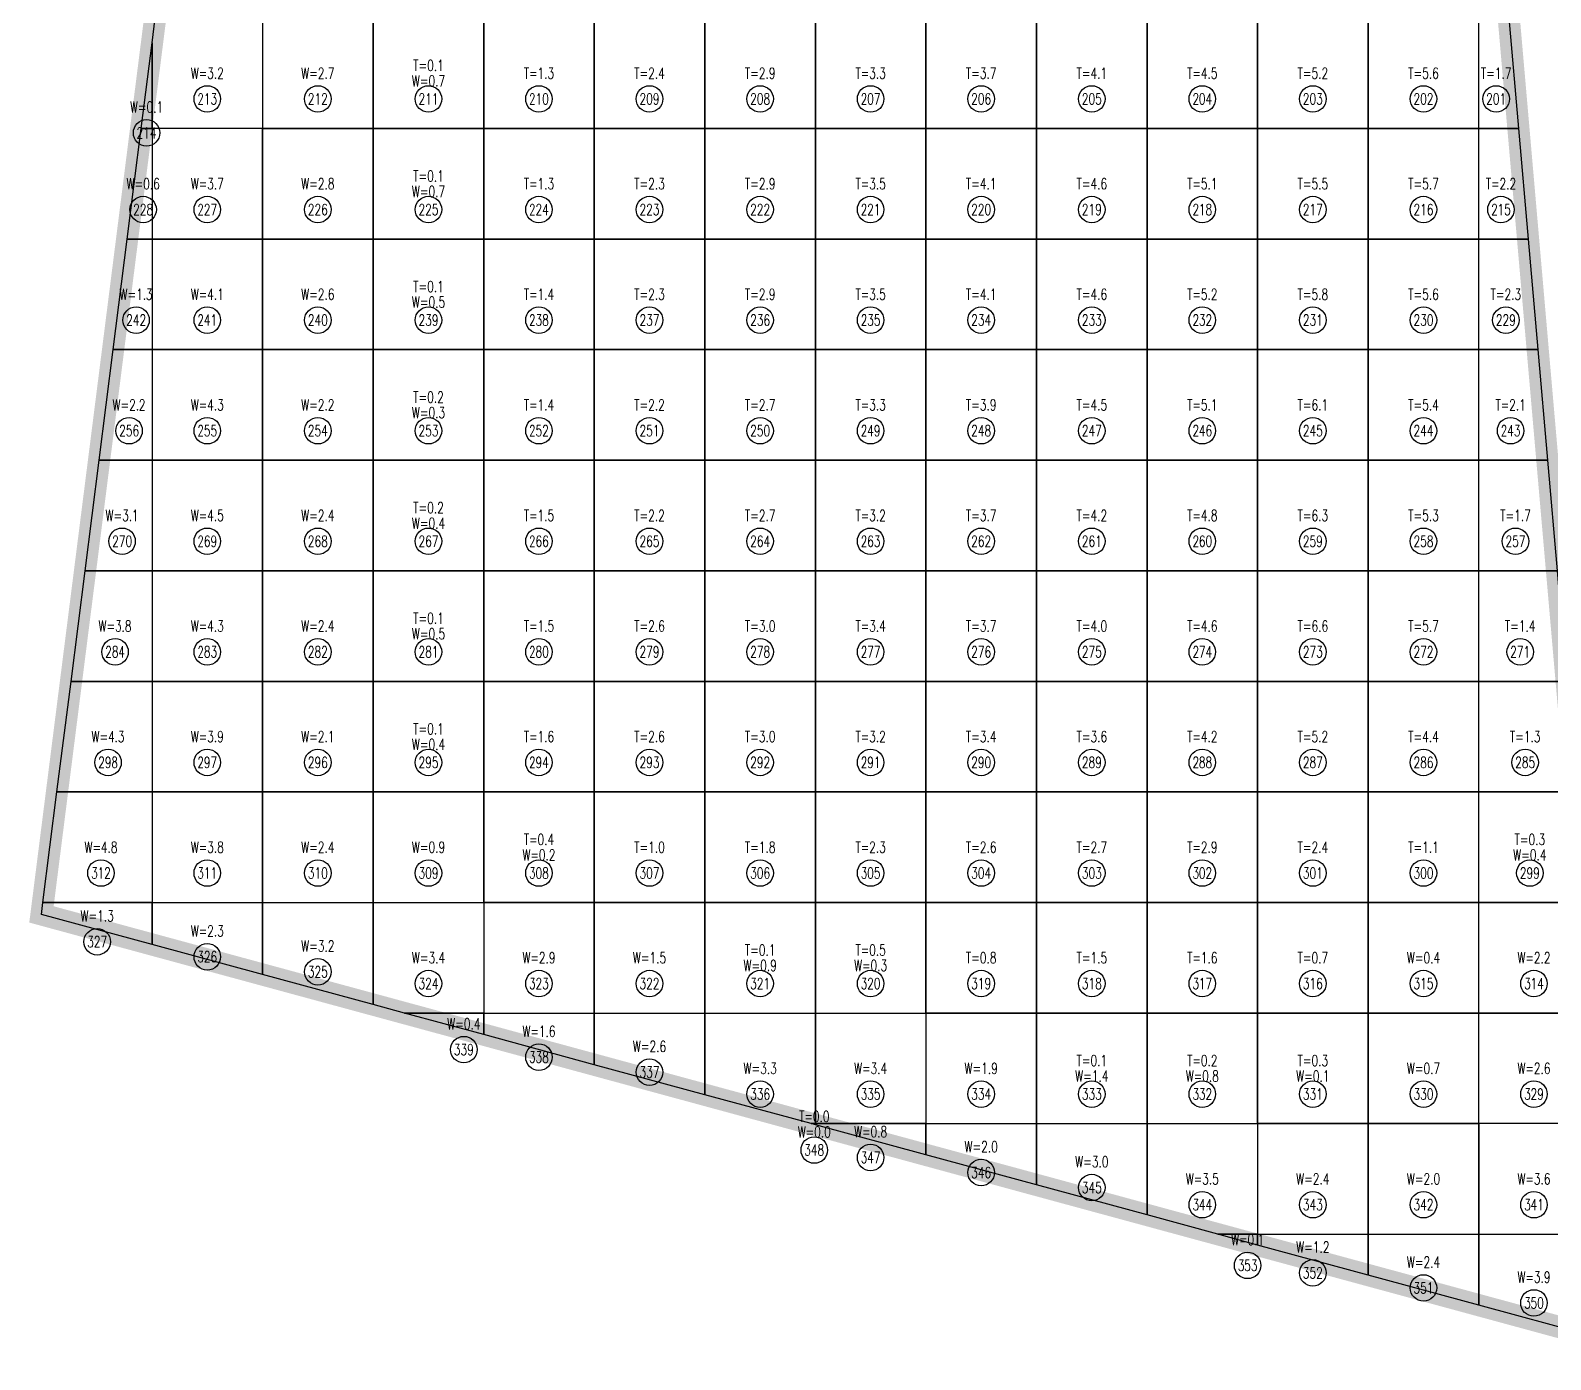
# Model space of a CAD drawing. Extents: x 4283 to 40403, y 1134 to 1764.
# Drawn here: x 17844.26 to 17890.1, y 1574.88 to 1614.95 of the extents above; entities that cross this region are included whole.
import ezdxf
from ezdxf.enums import TextEntityAlignment as Align

# ---------------------------------------------------------------- set-up
doc = ezdxf.new("R2010")
doc.units = 0
for name, color, linetype in [('tdz_20-3方格网', 2, 'Continuous'), ('tdz_20-3方格网计算', 7, 'Continuous'), ('tdz_格田', 6, 'Continuous')]:
    doc.layers.add(name, color=color, linetype=linetype)
doc.styles.add('GLandNum', font='txt_____.ttf', dxfattribs={"width": 0.7, "height": 0.5})

msp = doc.modelspace()

# ---------------------------------------------------------------- linework, layer by layer
at = {"layer": 'tdz_20-3方格网', "linetype": 'Continuous'}
for points in [[(17848.024, 1615.33, 2261.335), (17851.262, 1615.33, 2261.341), (17851.262, 1611.997, 2261.311), (17847.928, 1611.997, 2261.333), (17847.928, 1614.576, 2261.335)], [(17851.262, 1615.33, 2261.341), (17851.262, 1611.997, 2261.311), (17854.595, 1611.997, 2261.227), (17854.595, 1615.33, 2261.249)], [(17854.595, 1615.33, 2261.249), (17854.595, 1611.997, 2261.227), (17857.928, 1611.997, 2261.13), (17857.928, 1615.33, 2261.158)], [(17857.928, 1615.33, 2261.158), (17857.928, 1611.997, 2261.13), (17861.262, 1611.997, 2261.056), (17861.262, 1615.33, 2261.081)], [(17861.262, 1615.33, 2261.081), (17861.262, 1611.997, 2261.056), (17864.595, 1611.997, 2261.006), (17864.595, 1615.33, 2261.033)], [(17864.595, 1615.33, 2261.033), (17864.595, 1611.997, 2261.006), (17867.928, 1611.997, 2260.956), (17867.928, 1615.33, 2260.992)], [(17867.928, 1615.33, 2260.992), (17867.928, 1611.997, 2260.956), (17871.262, 1611.997, 2260.908), (17871.262, 1615.33, 2260.951)], [(17871.262, 1615.33, 2260.951), (17871.262, 1611.997, 2260.908), (17874.595, 1611.997, 2260.859), (17874.595, 1615.33, 2260.911)], [(17874.595, 1615.33, 2260.911), (17874.595, 1611.997, 2260.859), (17877.928, 1611.997, 2260.811), (17877.928, 1615.33, 2260.87)], [(17877.928, 1615.33, 2260.87), (17877.928, 1611.997, 2260.811), (17881.262, 1611.997, 2260.77), (17881.262, 1615.33, 2260.816)], [(17881.262, 1615.33, 2260.816), (17881.262, 1611.997, 2260.77), (17884.595, 1611.997, 2260.724), (17884.595, 1615.33, 2260.743)], [(17884.595, 1615.33, 2260.743), (17884.595, 1611.997, 2260.724), (17887.928, 1611.997, 2260.687), (17887.928, 1615.33, 2260.719)], [(17887.928, 1615.33, 2260.719), (17888.835, 1615.33, 2260.719), (17889.126, 1611.997, 2260.686), (17887.928, 1611.997, 2260.687)], [(17847.928, 1614.576, 2261.335), (17847.928, 1611.997, 2261.333), (17847.601, 1611.997, 2261.333)], [(17847.601, 1611.997, 2261.333), (17847.928, 1611.997, 2261.333), (17847.928, 1608.663, 2261.333), (17847.178, 1608.663, 2261.333)], [(17847.928, 1611.997, 2261.333), (17847.928, 1608.663, 2261.333), (17851.262, 1608.663, 2261.287), (17851.262, 1611.997, 2261.311)], [(17851.262, 1611.997, 2261.311), (17851.262, 1608.663, 2261.287), (17854.595, 1608.663, 2261.207), (17854.595, 1611.997, 2261.227)], [(17854.595, 1611.997, 2261.227), (17854.595, 1608.663, 2261.207), (17857.928, 1608.663, 2261.098), (17857.928, 1611.997, 2261.13)], [(17857.928, 1611.997, 2261.13), (17857.928, 1608.663, 2261.098), (17861.262, 1608.663, 2261.031), (17861.262, 1611.997, 2261.056)], [(17861.262, 1611.997, 2261.056), (17861.262, 1608.663, 2261.031), (17864.595, 1608.663, 2260.981), (17864.595, 1611.997, 2261.006)], [(17864.595, 1611.997, 2261.006), (17864.595, 1608.663, 2260.981), (17867.928, 1608.663, 2260.931), (17867.928, 1611.997, 2260.956)], [(17867.928, 1611.997, 2260.956), (17867.928, 1608.663, 2260.931), (17871.262, 1608.663, 2260.881), (17871.262, 1611.997, 2260.908)], [(17871.262, 1611.997, 2260.908), (17871.262, 1608.663, 2260.881), (17874.595, 1608.663, 2260.831), (17874.595, 1611.997, 2260.859)], [(17874.595, 1611.997, 2260.859), (17874.595, 1608.663, 2260.831), (17877.928, 1608.663, 2260.783), (17877.928, 1611.997, 2260.811)], [(17877.928, 1611.997, 2260.811), (17877.928, 1608.663, 2260.783), (17881.262, 1608.663, 2260.734), (17881.262, 1611.997, 2260.77)], [(17881.262, 1611.997, 2260.77), (17881.262, 1608.663, 2260.734), (17884.595, 1608.663, 2260.686), (17884.595, 1611.997, 2260.724)], [(17884.595, 1611.997, 2260.724), (17884.595, 1608.663, 2260.686), (17887.928, 1608.663, 2260.667), (17887.928, 1611.997, 2260.687)], [(17887.928, 1611.997, 2260.687), (17889.126, 1611.997, 2260.686), (17889.416, 1608.663, 2260.667), (17887.928, 1608.663, 2260.667)], [(17847.178, 1608.663, 2261.333), (17847.928, 1608.663, 2261.333), (17847.928, 1605.33, 2261.333), (17846.755, 1605.33, 2261.333)], [(17847.928, 1608.663, 2261.333), (17847.928, 1605.33, 2261.333), (17851.262, 1605.33, 2261.245), (17851.262, 1608.663, 2261.287)], [(17851.262, 1608.663, 2261.287), (17851.262, 1605.33, 2261.245), (17854.595, 1605.33, 2261.159), (17854.595, 1608.663, 2261.207)], [(17854.595, 1608.663, 2261.207), (17854.595, 1605.33, 2261.159), (17857.928, 1605.33, 2261.067), (17857.928, 1608.663, 2261.098)], [(17857.928, 1608.663, 2261.098), (17857.928, 1605.33, 2261.067), (17861.262, 1605.33, 2261.005), (17861.262, 1608.663, 2261.031)], [(17861.262, 1608.663, 2261.031), (17861.262, 1605.33, 2261.005), (17864.595, 1605.33, 2260.955), (17864.595, 1608.663, 2260.981)], [(17864.595, 1608.663, 2260.981), (17864.595, 1605.33, 2260.955), (17867.928, 1605.33, 2260.905), (17867.928, 1608.663, 2260.931)], [(17867.928, 1608.663, 2260.931), (17867.928, 1605.33, 2260.905), (17871.262, 1605.33, 2260.855), (17871.262, 1608.663, 2260.881)], [(17871.262, 1608.663, 2260.881), (17871.262, 1605.33, 2260.855), (17874.595, 1605.33, 2260.805), (17874.595, 1608.663, 2260.831)], [(17874.595, 1608.663, 2260.831), (17874.595, 1605.33, 2260.805), (17877.928, 1605.33, 2260.755), (17877.928, 1608.663, 2260.783)], [(17877.928, 1608.663, 2260.783), (17877.928, 1605.33, 2260.755), (17881.262, 1605.33, 2260.705), (17881.262, 1608.663, 2260.734)], [(17881.262, 1608.663, 2260.734), (17881.262, 1605.33, 2260.705), (17884.595, 1605.33, 2260.649), (17884.595, 1608.663, 2260.686)], [(17884.595, 1608.663, 2260.686), (17884.595, 1605.33, 2260.649), (17887.928, 1605.33, 2260.667), (17887.928, 1608.663, 2260.667)], [(17887.928, 1608.663, 2260.667), (17889.416, 1608.663, 2260.667), (17889.707, 1605.33, 2260.667), (17887.928, 1605.33, 2260.667)], [(17846.755, 1605.33, 2261.333), (17847.928, 1605.33, 2261.333), (17847.928, 1601.997, 2261.314), (17846.332, 1601.997, 2261.333)], [(17847.928, 1605.33, 2261.333), (17847.928, 1601.997, 2261.314), (17851.262, 1601.997, 2261.221), (17851.262, 1605.33, 2261.245)], [(17851.262, 1605.33, 2261.245), (17851.262, 1601.997, 2261.221), (17854.595, 1601.997, 2261.129), (17854.595, 1605.33, 2261.159)], [(17854.595, 1605.33, 2261.159), (17854.595, 1601.997, 2261.129), (17857.928, 1601.997, 2261.037), (17857.928, 1605.33, 2261.067)], [(17857.928, 1605.33, 2261.067), (17857.928, 1601.997, 2261.037), (17861.262, 1601.997, 2260.981), (17861.262, 1605.33, 2261.005)], [(17861.262, 1605.33, 2261.005), (17861.262, 1601.997, 2260.981), (17864.595, 1601.997, 2260.934), (17864.595, 1605.33, 2260.955)], [(17864.595, 1605.33, 2260.955), (17864.595, 1601.997, 2260.934), (17867.928, 1601.997, 2260.885), (17867.928, 1605.33, 2260.905)], [(17867.928, 1605.33, 2260.905), (17867.928, 1601.997, 2260.885), (17871.262, 1601.997, 2260.835), (17871.262, 1605.33, 2260.855)], [(17871.262, 1605.33, 2260.855), (17871.262, 1601.997, 2260.835), (17874.595, 1601.997, 2260.785), (17874.595, 1605.33, 2260.805)], [(17874.595, 1605.33, 2260.805), (17874.595, 1601.997, 2260.785), (17877.928, 1601.997, 2260.735), (17877.928, 1605.33, 2260.755)], [(17877.928, 1605.33, 2260.755), (17877.928, 1601.997, 2260.735), (17881.262, 1601.997, 2260.685), (17881.262, 1605.33, 2260.705)], [(17881.262, 1605.33, 2260.705), (17881.262, 1601.997, 2260.685), (17884.595, 1601.997, 2260.597), (17884.595, 1605.33, 2260.649)], [(17884.595, 1605.33, 2260.649), (17884.595, 1601.997, 2260.597), (17887.928, 1601.997, 2260.667), (17887.928, 1605.33, 2260.667)], [(17887.928, 1605.33, 2260.667), (17889.707, 1605.33, 2260.667), (17889.998, 1601.997, 2260.667), (17887.928, 1601.997, 2260.667)], [(17846.332, 1601.997, 2261.333), (17847.928, 1601.997, 2261.314), (17847.928, 1598.663, 2261.287), (17845.909, 1598.663, 2261.323)], [(17847.928, 1601.997, 2261.314), (17847.928, 1598.663, 2261.287), (17851.262, 1598.663, 2261.199), (17851.262, 1601.997, 2261.221)], [(17851.262, 1601.997, 2261.221), (17851.262, 1598.663, 2261.199), (17854.595, 1598.663, 2261.108), (17854.595, 1601.997, 2261.129)], [(17854.595, 1601.997, 2261.129), (17854.595, 1598.663, 2261.108), (17857.928, 1598.663, 2261.016), (17857.928, 1601.997, 2261.037)], [(17857.928, 1601.997, 2261.037), (17857.928, 1598.663, 2261.016), (17861.262, 1598.663, 2260.945), (17861.262, 1601.997, 2260.981)], [(17861.262, 1601.997, 2260.981), (17861.262, 1598.663, 2260.945), (17864.595, 1598.663, 2260.9), (17864.595, 1601.997, 2260.934)], [(17864.595, 1601.997, 2260.934), (17864.595, 1598.663, 2260.9), (17867.928, 1598.663, 2260.855), (17867.928, 1601.997, 2260.885)], [(17867.928, 1601.997, 2260.885), (17867.928, 1598.663, 2260.855), (17871.262, 1598.663, 2260.81), (17871.262, 1601.997, 2260.835)], [(17871.262, 1601.997, 2260.835), (17871.262, 1598.663, 2260.81), (17874.595, 1598.663, 2260.765), (17874.595, 1601.997, 2260.785)], [(17874.595, 1601.997, 2260.785), (17874.595, 1598.663, 2260.765), (17877.928, 1598.663, 2260.719), (17877.928, 1601.997, 2260.735)], [(17877.928, 1601.997, 2260.735), (17877.928, 1598.663, 2260.719), (17881.262, 1598.663, 2260.669), (17881.262, 1601.997, 2260.685)], [(17881.262, 1601.997, 2260.685), (17881.262, 1598.663, 2260.669), (17884.595, 1598.663, 2260.555), (17884.595, 1601.997, 2260.597)], [(17884.595, 1601.997, 2260.597), (17884.595, 1598.663, 2260.555), (17887.928, 1598.663, 2260.667), (17887.928, 1601.997, 2260.667)], [(17887.928, 1601.997, 2260.667), (17889.998, 1601.997, 2260.667), (17890.289, 1598.663, 2260.667), (17887.928, 1598.663, 2260.667)], [(17845.909, 1598.663, 2261.323), (17847.928, 1598.663, 2261.287), (17847.928, 1595.33, 2261.247), (17845.486, 1595.33, 2261.297)], [(17847.928, 1598.663, 2261.287), (17847.928, 1595.33, 2261.247), (17851.262, 1595.33, 2261.165), (17851.262, 1598.663, 2261.199)], [(17851.262, 1598.663, 2261.199), (17851.262, 1595.33, 2261.165), (17854.595, 1595.33, 2261.083), (17854.595, 1598.663, 2261.108)], [(17854.595, 1598.663, 2261.108), (17854.595, 1595.33, 2261.083), (17857.928, 1595.33, 2260.995), (17857.928, 1598.663, 2261.016)], [(17857.928, 1598.663, 2261.016), (17857.928, 1595.33, 2260.995), (17861.262, 1595.33, 2260.91), (17861.262, 1598.663, 2260.945)], [(17861.262, 1598.663, 2260.945), (17861.262, 1595.33, 2260.91), (17864.595, 1595.33, 2260.865), (17864.595, 1598.663, 2260.9)], [(17864.595, 1598.663, 2260.9), (17864.595, 1595.33, 2260.865), (17867.928, 1595.33, 2260.819), (17867.928, 1598.663, 2260.855)], [(17867.928, 1598.663, 2260.855), (17867.928, 1595.33, 2260.819), (17871.262, 1595.33, 2260.775), (17871.262, 1598.663, 2260.81)], [(17871.262, 1598.663, 2260.81), (17871.262, 1595.33, 2260.775), (17874.595, 1595.33, 2260.736), (17874.595, 1598.663, 2260.765)], [(17874.595, 1598.663, 2260.765), (17874.595, 1595.33, 2260.736), (17877.928, 1595.33, 2260.699), (17877.928, 1598.663, 2260.719)], [(17877.928, 1598.663, 2260.719), (17877.928, 1595.33, 2260.699), (17881.262, 1595.33, 2260.629), (17881.262, 1598.663, 2260.669)], [(17881.262, 1598.663, 2260.669), (17881.262, 1595.33, 2260.629), (17884.595, 1595.33, 2260.513), (17884.595, 1598.663, 2260.555)], [(17884.595, 1598.663, 2260.555), (17884.595, 1595.33, 2260.513), (17887.928, 1595.33, 2260.6), (17887.928, 1598.663, 2260.667)], [(17887.928, 1598.663, 2260.667), (17890.289, 1598.663, 2260.667), (17890.58, 1595.33, 2260.667), (17887.928, 1595.33, 2260.6)], [(17845.486, 1595.33, 2261.297), (17847.928, 1595.33, 2261.247), (17847.928, 1591.997, 2261.207), (17845.063, 1591.997, 2261.272)], [(17847.928, 1595.33, 2261.247), (17847.928, 1591.997, 2261.207), (17851.262, 1591.997, 2261.125), (17851.262, 1595.33, 2261.165)], [(17851.262, 1595.33, 2261.165), (17851.262, 1591.997, 2261.125), (17854.595, 1591.997, 2261.043), (17854.595, 1595.33, 2261.083)], [(17854.595, 1595.33, 2261.083), (17854.595, 1591.997, 2261.043), (17857.928, 1591.997, 2260.961), (17857.928, 1595.33, 2260.995)], [(17857.928, 1595.33, 2260.995), (17857.928, 1591.997, 2260.961), (17861.262, 1591.997, 2260.889), (17861.262, 1595.33, 2260.91)], [(17861.262, 1595.33, 2260.91), (17861.262, 1591.997, 2260.889), (17864.595, 1591.997, 2260.841), (17864.595, 1595.33, 2260.865)], [(17864.595, 1595.33, 2260.865), (17864.595, 1591.997, 2260.841), (17867.928, 1591.997, 2260.805), (17867.928, 1595.33, 2260.819)], [(17867.928, 1595.33, 2260.819), (17867.928, 1591.997, 2260.805), (17871.262, 1591.997, 2260.769), (17871.262, 1595.33, 2260.775)], [(17871.262, 1595.33, 2260.775), (17871.262, 1591.997, 2260.769), (17874.595, 1591.997, 2260.733), (17874.595, 1595.33, 2260.736)], [(17874.595, 1595.33, 2260.736), (17874.595, 1591.997, 2260.733), (17877.928, 1591.997, 2260.689), (17877.928, 1595.33, 2260.699)], [(17877.928, 1595.33, 2260.699), (17877.928, 1591.997, 2260.689), (17881.262, 1591.997, 2260.642), (17881.262, 1595.33, 2260.629)], [(17881.262, 1595.33, 2260.629), (17881.262, 1591.997, 2260.642), (17884.595, 1591.997, 2260.629), (17884.595, 1595.33, 2260.513)], [(17884.595, 1595.33, 2260.513), (17884.595, 1591.997, 2260.629), (17887.928, 1591.997, 2260.617), (17887.928, 1595.33, 2260.6)], [(17887.928, 1595.33, 2260.6), (17890.58, 1595.33, 2260.667), (17890.871, 1591.997, 2260.667), (17887.928, 1591.997, 2260.617)], [(17845.063, 1591.997, 2261.272), (17847.928, 1591.997, 2261.207), (17847.928, 1588.663, 2261.179), (17844.641, 1588.663, 2261.247)], [(17847.928, 1591.997, 2261.207), (17847.928, 1588.663, 2261.179), (17851.262, 1588.663, 2261.119), (17851.262, 1591.997, 2261.125)], [(17851.262, 1591.997, 2261.125), (17851.262, 1588.663, 2261.119), (17854.595, 1588.663, 2261.059), (17854.595, 1591.997, 2261.043)], [(17854.595, 1591.997, 2261.043), (17854.595, 1588.663, 2261.059), (17857.928, 1588.663, 2260.999), (17857.928, 1591.997, 2260.961)], [(17857.928, 1591.997, 2260.961), (17857.928, 1588.663, 2260.999), (17861.262, 1588.663, 2260.94), (17861.262, 1591.997, 2260.889)], [(17861.262, 1591.997, 2260.889), (17861.262, 1588.663, 2260.94), (17864.595, 1588.663, 2260.881), (17864.595, 1591.997, 2260.841)], [(17864.595, 1591.997, 2260.841), (17864.595, 1588.663, 2260.881), (17867.928, 1588.663, 2260.821), (17867.928, 1591.997, 2260.805)], [(17867.928, 1591.997, 2260.805), (17867.928, 1588.663, 2260.821), (17871.262, 1588.663, 2260.763), (17871.262, 1591.997, 2260.769)], [(17871.262, 1591.997, 2260.769), (17871.262, 1588.663, 2260.763), (17874.595, 1588.663, 2260.727), (17874.595, 1591.997, 2260.733)], [(17874.595, 1591.997, 2260.733), (17874.595, 1588.663, 2260.727), (17877.928, 1588.663, 2260.691), (17877.928, 1591.997, 2260.689)], [(17877.928, 1591.997, 2260.689), (17877.928, 1588.663, 2260.691), (17881.262, 1588.663, 2260.667), (17881.262, 1591.997, 2260.642)], [(17881.262, 1591.997, 2260.642), (17881.262, 1588.663, 2260.667), (17884.595, 1588.663, 2260.667), (17884.595, 1591.997, 2260.629)], [(17884.595, 1591.997, 2260.629), (17884.595, 1588.663, 2260.667), (17887.928, 1588.663, 2260.667), (17887.928, 1591.997, 2260.617)], [(17887.928, 1591.997, 2260.617), (17890.871, 1591.997, 2260.667), (17891.162, 1588.663, 2260.667), (17887.928, 1588.663, 2260.667)], [(17844.641, 1588.663, 2261.247), (17847.928, 1588.663, 2261.179), (17847.928, 1587.398, 2261.203), (17844.595, 1588.304, 2261.243)], [(17847.928, 1587.398, 2261.203), (17847.928, 1588.663, 2261.179), (17851.262, 1588.663, 2261.119), (17851.262, 1586.492, 2261.163)], [(17851.262, 1586.492, 2261.163), (17851.262, 1588.663, 2261.119), (17854.595, 1588.663, 2261.059), (17854.595, 1585.586, 2261.123)], [(17854.595, 1585.586, 2261.123), (17854.595, 1588.663, 2261.059), (17857.928, 1588.663, 2260.999), (17857.928, 1585.33, 2261.067), (17855.536, 1585.33, 2261.111)], [(17857.928, 1588.663, 2260.999), (17857.928, 1585.33, 2261.067), (17861.262, 1585.33, 2261.004), (17861.262, 1588.663, 2260.94)], [(17861.262, 1588.663, 2260.94), (17861.262, 1585.33, 2261.004), (17864.595, 1585.33, 2260.942), (17864.595, 1588.663, 2260.881)], [(17864.595, 1588.663, 2260.881), (17864.595, 1585.33, 2260.942), (17867.928, 1585.33, 2260.879), (17867.928, 1588.663, 2260.821)], [(17867.928, 1588.663, 2260.821), (17867.928, 1585.33, 2260.879), (17871.262, 1585.33, 2260.817), (17871.262, 1588.663, 2260.763)], [(17871.262, 1588.663, 2260.763), (17871.262, 1585.33, 2260.817), (17874.595, 1585.33, 2260.755), (17874.595, 1588.663, 2260.727)], [(17874.595, 1588.663, 2260.727), (17874.595, 1585.33, 2260.755), (17877.928, 1585.33, 2260.693), (17877.928, 1588.663, 2260.691)], [(17877.928, 1588.663, 2260.691), (17877.928, 1585.33, 2260.693), (17881.262, 1585.33, 2260.667), (17881.262, 1588.663, 2260.667)], [(17881.262, 1588.663, 2260.667), (17881.262, 1585.33, 2260.667), (17884.595, 1585.33, 2260.667), (17884.595, 1588.663, 2260.667)], [(17884.595, 1588.663, 2260.667), (17884.595, 1585.33, 2260.667), (17887.928, 1585.33, 2260.667), (17887.928, 1588.663, 2260.667)], [(17891.262, 1587.518, 2260.667), (17891.262, 1585.33, 2260.667), (17887.928, 1585.33, 2260.667), (17887.928, 1588.663, 2260.667), (17891.162, 1588.663, 2260.667)], [(17855.536, 1585.33, 2261.111), (17857.928, 1585.33, 2261.067), (17857.928, 1584.68, 2261.083)], [(17857.928, 1584.68, 2261.083), (17857.928, 1585.33, 2261.067), (17861.262, 1585.33, 2261.004), (17861.262, 1583.774, 2261.042)], [(17861.262, 1583.774, 2261.042), (17861.262, 1585.33, 2261.004), (17864.595, 1585.33, 2260.942), (17864.595, 1582.868, 2261.002)], [(17864.595, 1582.868, 2261.002), (17864.595, 1585.33, 2260.942), (17867.928, 1585.33, 2260.879), (17867.928, 1581.997, 2260.961), (17867.799, 1581.997, 2260.963)], [(17867.928, 1581.997, 2260.961), (17867.928, 1585.33, 2260.879), (17871.262, 1585.33, 2260.817), (17871.262, 1581.997, 2260.898)], [(17871.262, 1585.33, 2260.817), (17871.262, 1581.997, 2260.898), (17874.595, 1581.997, 2260.836), (17874.595, 1585.33, 2260.755)], [(17874.595, 1585.33, 2260.755), (17874.595, 1581.997, 2260.836), (17877.928, 1581.997, 2260.773), (17877.928, 1585.33, 2260.693)], [(17877.928, 1585.33, 2260.693), (17877.928, 1581.997, 2260.773), (17881.262, 1581.997, 2260.711), (17881.262, 1585.33, 2260.667)], [(17881.262, 1585.33, 2260.667), (17881.262, 1581.997, 2260.711), (17884.595, 1581.997, 2260.617), (17884.595, 1585.33, 2260.667)], [(17884.595, 1585.33, 2260.667), (17884.595, 1581.997, 2260.617), (17887.928, 1581.997, 2260.649), (17887.928, 1585.33, 2260.667)], [(17887.928, 1581.997, 2260.649), (17887.928, 1585.33, 2260.667), (17891.262, 1585.33, 2260.667), (17891.262, 1581.997, 2260.667)], [(17867.799, 1581.997, 2260.963), (17867.928, 1581.997, 2260.961), (17867.928, 1581.962, 2260.961)], [(17867.928, 1581.962, 2260.961), (17867.928, 1581.997, 2260.961), (17871.262, 1581.997, 2260.898), (17871.262, 1581.056, 2260.921)], [(17871.262, 1581.056, 2260.921), (17871.262, 1581.997, 2260.898), (17874.595, 1581.997, 2260.836), (17874.595, 1580.15, 2260.881)], [(17874.595, 1580.15, 2260.881), (17874.595, 1581.997, 2260.836), (17877.928, 1581.997, 2260.773), (17877.928, 1579.243, 2260.841)], [(17877.928, 1579.243, 2260.841), (17877.928, 1581.997, 2260.773), (17881.262, 1581.997, 2260.711), (17881.262, 1578.663, 2260.793), (17880.062, 1578.663, 2260.815)], [(17881.262, 1581.997, 2260.711), (17881.262, 1578.663, 2260.793), (17884.595, 1578.663, 2260.73), (17884.595, 1581.997, 2260.617)], [(17884.595, 1581.997, 2260.617), (17884.595, 1578.663, 2260.73), (17887.928, 1578.663, 2260.667), (17887.928, 1581.997, 2260.649)], [(17887.928, 1581.997, 2260.649), (17887.928, 1578.663, 2260.667), (17891.262, 1578.663, 2260.667), (17891.262, 1581.997, 2260.667)], [(17880.062, 1578.663, 2260.815), (17881.262, 1578.663, 2260.793), (17881.262, 1578.337, 2260.801)], [(17881.262, 1578.337, 2260.801), (17881.262, 1578.663, 2260.793), (17884.595, 1578.663, 2260.73), (17884.595, 1577.431, 2260.76)], [(17884.595, 1577.431, 2260.76), (17884.595, 1578.663, 2260.73), (17887.928, 1578.663, 2260.667), (17887.928, 1576.525, 2260.72)], [(17887.928, 1576.525, 2260.72), (17887.928, 1578.663, 2260.667), (17891.262, 1578.663, 2260.667), (17891.262, 1575.619, 2260.679)]]:
    msp.add_polyline3d(points, close=True, dxfattribs=at)
at = {"layer": 'tdz_20-3方格网计算', "color": 7, "linetype": 'Continuous'}
for centre in [(17849.595, 1612.886), (17852.928, 1612.886), (17856.262, 1612.886), (17859.595, 1612.886), (17862.928, 1612.886), (17866.262, 1612.886), (17869.595, 1612.886), (17872.928, 1612.886), (17876.262, 1612.886), (17879.595, 1612.886), (17882.928, 1612.886), (17886.262, 1612.886), (17888.454, 1612.886), (17847.765, 1611.864), (17847.659, 1609.552), (17849.595, 1609.552), (17852.928, 1609.552), (17856.262, 1609.552), (17859.595, 1609.552), (17862.928, 1609.552), (17866.262, 1609.552), (17869.595, 1609.552), (17872.928, 1609.552), (17876.262, 1609.552), (17879.595, 1609.552), (17882.928, 1609.552), (17886.262, 1609.552), (17888.6, 1609.552), (17847.447, 1606.219), (17849.595, 1606.219), (17852.928, 1606.219), (17856.262, 1606.219), (17859.595, 1606.219), (17862.928, 1606.219), (17866.262, 1606.219), (17869.595, 1606.219), (17872.928, 1606.219), (17876.262, 1606.219), (17879.595, 1606.219), (17882.928, 1606.219), (17886.262, 1606.219), (17888.745, 1606.219), (17847.236, 1602.886), (17849.595, 1602.886), (17852.928, 1602.886), (17856.262, 1602.886), (17859.595, 1602.886), (17862.928, 1602.886), (17866.262, 1602.886), (17869.595, 1602.886), (17872.928, 1602.886), (17876.262, 1602.886), (17879.595, 1602.886), (17882.928, 1602.886), (17886.262, 1602.886), (17888.891, 1602.886), (17847.025, 1599.552), (17849.595, 1599.552), (17852.928, 1599.552), (17856.262, 1599.552), (17859.595, 1599.552), (17862.928, 1599.552), (17866.262, 1599.552), (17869.595, 1599.552), (17872.928, 1599.552), (17876.262, 1599.552), (17879.595, 1599.552), (17882.928, 1599.552), (17886.262, 1599.552), (17889.036, 1599.552), (17846.813, 1596.219), (17849.595, 1596.219), (17852.928, 1596.219), (17856.262, 1596.219), (17859.595, 1596.219), (17862.928, 1596.219), (17866.262, 1596.219), (17869.595, 1596.219), (17872.928, 1596.219), (17876.262, 1596.219), (17879.595, 1596.219), (17882.928, 1596.219), (17886.262, 1596.219), (17889.181, 1596.219), (17846.602, 1592.886), (17849.595, 1592.886), (17852.928, 1592.886), (17856.262, 1592.886), (17859.595, 1592.886), (17862.928, 1592.886), (17866.262, 1592.886), (17869.595, 1592.886), (17872.928, 1592.886), (17876.262, 1592.886), (17879.595, 1592.886), (17882.928, 1592.886), (17886.262, 1592.886), (17889.327, 1592.886), (17846.39, 1589.552), (17849.595, 1589.552), (17852.928, 1589.552), (17856.262, 1589.552), (17859.595, 1589.552), (17862.928, 1589.552), (17866.262, 1589.552), (17869.595, 1589.552), (17872.928, 1589.552), (17876.262, 1589.552), (17879.595, 1589.552), (17882.928, 1589.552), (17886.262, 1589.552), (17889.472, 1589.552), (17846.273, 1587.48), (17849.595, 1587.026), (17852.928, 1586.573), (17856.262, 1586.219), (17859.595, 1586.219), (17862.928, 1586.219), (17866.262, 1586.219), (17869.595, 1586.219), (17872.928, 1586.219), (17876.262, 1586.219), (17879.595, 1586.219), (17882.928, 1586.219), (17886.262, 1586.219), (17889.595, 1586.219), (17857.33, 1584.227), (17859.595, 1584.001), (17862.928, 1583.548), (17866.262, 1582.886), (17869.595, 1582.886), (17872.928, 1582.886), (17876.262, 1582.886), (17879.595, 1582.886), (17882.928, 1582.886), (17886.262, 1582.886), (17889.595, 1582.886), (17867.896, 1581.201), (17869.595, 1580.975), (17872.928, 1580.522), (17876.262, 1580.069), (17879.595, 1579.552), (17882.928, 1579.552), (17886.262, 1579.552), (17889.595, 1579.552), (17880.962, 1577.723), (17882.928, 1577.496), (17886.262, 1577.043), (17889.595, 1576.59)]:
    msp.add_circle(centre, 0.4, dxfattribs=at)
at = {"layer": 'tdz_格田', "linetype": 'Continuous', "lineweight": 60, "const_width": 0.667}
msp.add_lwpolyline([(17844.595, 1588.304), (17855.033, 1670.572), (17883.815, 1672.855), (17892.325, 1575.33), (17844.595, 1588.304)], close=True, dxfattribs=at)

# ---------------------------------------------------------------- texts
at = {"layer": 'tdz_20-3方格网计算', "color": 173, "linetype": 'Continuous', "style": 'GLandNum', "width": 0.7}
for s, p in [('W=3.2', (17849.595, 1613.663)), ('W=2.7', (17852.928, 1613.663)), ('W=0.7', (17856.262, 1613.43)), ('W=0.1', (17847.765, 1612.642)), ('W=0.6', (17847.659, 1610.33)), ('W=3.7', (17849.595, 1610.33)), ('W=2.8', (17852.928, 1610.33)), ('W=0.7', (17856.262, 1610.097)), ('W=1.3', (17847.447, 1606.997)), ('W=4.1', (17849.595, 1606.997)), ('W=2.6', (17852.928, 1606.997)), ('W=0.5', (17856.262, 1606.763)), ('W=2.2', (17847.236, 1603.663)), ('W=4.3', (17849.595, 1603.663)), ('W=2.2', (17852.928, 1603.663)), ('W=0.3', (17856.262, 1603.43)), ('W=3.1', (17847.025, 1600.33)), ('W=4.5', (17849.595, 1600.33)), ('W=2.4', (17852.928, 1600.33)), ('W=0.4', (17856.262, 1600.097)), ('W=3.8', (17846.813, 1596.997)), ('W=4.3', (17849.595, 1596.997)), ('W=2.4', (17852.928, 1596.997)), ('W=0.5', (17856.262, 1596.763)), ('W=4.3', (17846.602, 1593.663)), ('W=3.9', (17849.595, 1593.663)), ('W=2.1', (17852.928, 1593.663)), ('W=0.4', (17856.262, 1593.43)), ('W=4.8', (17846.39, 1590.33)), ('W=3.8', (17849.595, 1590.33)), ('W=2.4', (17852.928, 1590.33)), ('W=0.9', (17856.262, 1590.33)), ('W=0.2', (17859.595, 1590.097)), ('W=0.4', (17889.472, 1590.097)), ('W=1.3', (17846.273, 1588.257)), ('W=2.3', (17849.595, 1587.804)), ('W=3.2', (17852.928, 1587.351)), ('W=3.4', (17856.262, 1586.997)), ('W=2.9', (17859.595, 1586.997)), ('W=1.5', (17862.928, 1586.997)), ('W=0.9', (17866.262, 1586.763)), ('W=0.3', (17869.595, 1586.763)), ('W=0.4', (17886.262, 1586.997)), ('W=2.2', (17889.595, 1586.997)), ('W=0.4', (17857.33, 1585.005)), ('W=1.6', (17859.595, 1584.778)), ('W=2.6', (17862.928, 1584.325)), ('W=3.3', (17866.262, 1583.663)), ('W=3.4', (17869.595, 1583.663)), ('W=1.9', (17872.928, 1583.663)), ('W=1.4', (17876.262, 1583.43)), ('W=0.8', (17879.595, 1583.43)), ('W=0.1', (17882.928, 1583.43)), ('W=0.7', (17886.262, 1583.663)), ('W=2.6', (17889.595, 1583.663)), ('W=0.0', (17867.896, 1581.746)), ('W=0.8', (17869.595, 1581.753)), ('W=2.0', (17872.928, 1581.3)), ('W=3.0', (17876.262, 1580.847)), ('W=3.5', (17879.595, 1580.33)), ('W=2.4', (17882.928, 1580.33)), ('W=2.0', (17886.262, 1580.33)), ('W=3.6', (17889.595, 1580.33)), ('W=0.1', (17880.962, 1578.5)), ('W=1.2', (17882.928, 1578.274)), ('W=2.4', (17886.262, 1577.821)), ('W=3.9', (17889.595, 1577.368))]:
    msp.add_text(s, height=0.3333, dxfattribs=at).set_placement(p, align=Align.MIDDLE_CENTER)
at = {"layer": 'tdz_20-3方格网计算', "color": 2, "linetype": 'Continuous', "style": 'GLandNum', "width": 0.7}
for s, p in [('T=0.1', (17856.262, 1613.897)), ('T=1.3', (17859.595, 1613.663)), ('T=2.4', (17862.928, 1613.663)), ('T=2.9', (17866.262, 1613.663)), ('T=3.3', (17869.595, 1613.663)), ('T=3.7', (17872.928, 1613.663)), ('T=4.1', (17876.262, 1613.663)), ('T=4.5', (17879.595, 1613.663)), ('T=5.2', (17882.928, 1613.663)), ('T=5.6', (17886.262, 1613.663)), ('T=1.7', (17888.454, 1613.663)), ('T=0.1', (17856.262, 1610.563)), ('T=1.3', (17859.595, 1610.33)), ('T=2.3', (17862.928, 1610.33)), ('T=2.9', (17866.262, 1610.33)), ('T=3.5', (17869.595, 1610.33)), ('T=4.1', (17872.928, 1610.33)), ('T=4.6', (17876.262, 1610.33)), ('T=5.1', (17879.595, 1610.33)), ('T=5.5', (17882.928, 1610.33)), ('T=5.7', (17886.262, 1610.33)), ('T=2.2', (17888.6, 1610.33)), ('T=0.1', (17856.262, 1607.23)), ('T=1.4', (17859.595, 1606.997)), ('T=2.3', (17862.928, 1606.997)), ('T=2.9', (17866.262, 1606.997)), ('T=3.5', (17869.595, 1606.997)), ('T=4.1', (17872.928, 1606.997)), ('T=4.6', (17876.262, 1606.997)), ('T=5.2', (17879.595, 1606.997)), ('T=5.8', (17882.928, 1606.997)), ('T=5.6', (17886.262, 1606.997)), ('T=2.3', (17888.745, 1606.997)), ('T=0.2', (17856.262, 1603.897)), ('T=1.4', (17859.595, 1603.663)), ('T=2.2', (17862.928, 1603.663)), ('T=2.7', (17866.262, 1603.663)), ('T=3.3', (17869.595, 1603.663)), ('T=3.9', (17872.928, 1603.663)), ('T=4.5', (17876.262, 1603.663)), ('T=5.1', (17879.595, 1603.663)), ('T=6.1', (17882.928, 1603.663)), ('T=5.4', (17886.262, 1603.663)), ('T=2.1', (17888.891, 1603.663)), ('T=0.2', (17856.262, 1600.563)), ('T=1.5', (17859.595, 1600.33)), ('T=2.2', (17862.928, 1600.33)), ('T=2.7', (17866.262, 1600.33)), ('T=3.2', (17869.595, 1600.33)), ('T=3.7', (17872.928, 1600.33)), ('T=4.2', (17876.262, 1600.33)), ('T=4.8', (17879.595, 1600.33)), ('T=6.3', (17882.928, 1600.33)), ('T=5.3', (17886.262, 1600.33)), ('T=1.7', (17889.036, 1600.33)), ('T=0.1', (17856.262, 1597.23)), ('T=1.5', (17859.595, 1596.997)), ('T=2.6', (17862.928, 1596.997)), ('T=3.0', (17866.262, 1596.997)), ('T=3.4', (17869.595, 1596.997)), ('T=3.7', (17872.928, 1596.997)), ('T=4.0', (17876.262, 1596.997)), ('T=4.6', (17879.595, 1596.997)), ('T=6.6', (17882.928, 1596.997)), ('T=5.7', (17886.262, 1596.997)), ('T=1.4', (17889.181, 1596.997)), ('T=0.1', (17856.262, 1593.897)), ('T=1.6', (17859.595, 1593.663)), ('T=2.6', (17862.928, 1593.663)), ('T=3.0', (17866.262, 1593.663)), ('T=3.2', (17869.595, 1593.663)), ('T=3.4', (17872.928, 1593.663)), ('T=3.6', (17876.262, 1593.663)), ('T=4.2', (17879.595, 1593.663)), ('T=5.2', (17882.928, 1593.663)), ('T=4.4', (17886.262, 1593.663)), ('T=1.3', (17889.327, 1593.663)), ('T=0.4', (17859.595, 1590.563)), ('T=1.0', (17862.928, 1590.33)), ('T=1.8', (17866.262, 1590.33)), ('T=2.3', (17869.595, 1590.33)), ('T=2.6', (17872.928, 1590.33)), ('T=2.7', (17876.262, 1590.33)), ('T=2.9', (17879.595, 1590.33)), ('T=2.4', (17882.928, 1590.33)), ('T=1.1', (17886.262, 1590.33)), ('T=0.3', (17889.472, 1590.563)), ('T=0.1', (17866.262, 1587.23)), ('T=0.5', (17869.595, 1587.23)), ('T=0.8', (17872.928, 1586.997)), ('T=1.5', (17876.262, 1586.997)), ('T=1.6', (17879.595, 1586.997)), ('T=0.7', (17882.928, 1586.997)), ('T=0.1', (17876.262, 1583.897)), ('T=0.2', (17879.595, 1583.897)), ('T=0.3', (17882.928, 1583.897)), ('T=0.0', (17867.896, 1582.213))]:
    msp.add_text(s, height=0.3333, dxfattribs=at).set_placement(p, align=Align.MIDDLE_CENTER)
at = {"layer": 'tdz_20-3方格网计算', "color": 7, "linetype": 'Continuous', "style": 'GLandNum', "width": 0.7}
for s, p in [('213', (17849.595, 1612.886)), ('212', (17852.928, 1612.886)), ('211', (17856.262, 1612.886)), ('210', (17859.595, 1612.886)), ('209', (17862.928, 1612.886)), ('208', (17866.262, 1612.886)), ('207', (17869.595, 1612.886)), ('206', (17872.928, 1612.886)), ('205', (17876.262, 1612.886)), ('204', (17879.595, 1612.886)), ('203', (17882.928, 1612.886)), ('202', (17886.262, 1612.886)), ('201', (17888.454, 1612.886)), ('214', (17847.765, 1611.864)), ('228', (17847.659, 1609.552)), ('227', (17849.595, 1609.552)), ('226', (17852.928, 1609.552)), ('225', (17856.262, 1609.552)), ('224', (17859.595, 1609.552)), ('223', (17862.928, 1609.552)), ('222', (17866.262, 1609.552)), ('221', (17869.595, 1609.552)), ('220', (17872.928, 1609.552)), ('219', (17876.262, 1609.552)), ('218', (17879.595, 1609.552)), ('217', (17882.928, 1609.552)), ('216', (17886.262, 1609.552)), ('215', (17888.6, 1609.552)), ('242', (17847.447, 1606.219)), ('241', (17849.595, 1606.219)), ('240', (17852.928, 1606.219)), ('239', (17856.262, 1606.219)), ('238', (17859.595, 1606.219)), ('237', (17862.928, 1606.219)), ('236', (17866.262, 1606.219)), ('235', (17869.595, 1606.219)), ('234', (17872.928, 1606.219)), ('233', (17876.262, 1606.219)), ('232', (17879.595, 1606.219)), ('231', (17882.928, 1606.219)), ('230', (17886.262, 1606.219)), ('229', (17888.745, 1606.219)), ('256', (17847.236, 1602.886)), ('255', (17849.595, 1602.886)), ('254', (17852.928, 1602.886)), ('253', (17856.262, 1602.886)), ('252', (17859.595, 1602.886)), ('251', (17862.928, 1602.886)), ('250', (17866.262, 1602.886)), ('249', (17869.595, 1602.886)), ('248', (17872.928, 1602.886)), ('247', (17876.262, 1602.886)), ('246', (17879.595, 1602.886)), ('245', (17882.928, 1602.886)), ('244', (17886.262, 1602.886)), ('243', (17888.891, 1602.886)), ('270', (17847.025, 1599.552)), ('269', (17849.595, 1599.552)), ('268', (17852.928, 1599.552)), ('267', (17856.262, 1599.552)), ('266', (17859.595, 1599.552)), ('265', (17862.928, 1599.552)), ('264', (17866.262, 1599.552)), ('263', (17869.595, 1599.552)), ('262', (17872.928, 1599.552)), ('261', (17876.262, 1599.552)), ('260', (17879.595, 1599.552)), ('259', (17882.928, 1599.552)), ('258', (17886.262, 1599.552)), ('257', (17889.036, 1599.552)), ('284', (17846.813, 1596.219)), ('283', (17849.595, 1596.219)), ('282', (17852.928, 1596.219)), ('281', (17856.262, 1596.219)), ('280', (17859.595, 1596.219)), ('279', (17862.928, 1596.219)), ('278', (17866.262, 1596.219)), ('277', (17869.595, 1596.219)), ('276', (17872.928, 1596.219)), ('275', (17876.262, 1596.219)), ('274', (17879.595, 1596.219)), ('273', (17882.928, 1596.219)), ('272', (17886.262, 1596.219)), ('271', (17889.181, 1596.219)), ('298', (17846.602, 1592.886)), ('297', (17849.595, 1592.886)), ('296', (17852.928, 1592.886)), ('295', (17856.262, 1592.886)), ('294', (17859.595, 1592.886)), ('293', (17862.928, 1592.886)), ('292', (17866.262, 1592.886)), ('291', (17869.595, 1592.886)), ('290', (17872.928, 1592.886)), ('289', (17876.262, 1592.886)), ('288', (17879.595, 1592.886)), ('287', (17882.928, 1592.886)), ('286', (17886.262, 1592.886)), ('285', (17889.327, 1592.886)), ('312', (17846.39, 1589.552)), ('311', (17849.595, 1589.552)), ('310', (17852.928, 1589.552)), ('309', (17856.262, 1589.552)), ('308', (17859.595, 1589.552)), ('307', (17862.928, 1589.552)), ('306', (17866.262, 1589.552)), ('305', (17869.595, 1589.552)), ('304', (17872.928, 1589.552)), ('303', (17876.262, 1589.552)), ('302', (17879.595, 1589.552)), ('301', (17882.928, 1589.552)), ('300', (17886.262, 1589.552)), ('299', (17889.472, 1589.552)), ('327', (17846.273, 1587.48)), ('326', (17849.595, 1587.026)), ('325', (17852.928, 1586.573)), ('324', (17856.262, 1586.219)), ('323', (17859.595, 1586.219)), ('322', (17862.928, 1586.219)), ('321', (17866.262, 1586.219)), ('320', (17869.595, 1586.219)), ('319', (17872.928, 1586.219)), ('318', (17876.262, 1586.219)), ('317', (17879.595, 1586.219)), ('316', (17882.928, 1586.219)), ('315', (17886.262, 1586.219)), ('314', (17889.595, 1586.219)), ('339', (17857.33, 1584.227)), ('338', (17859.595, 1584.001)), ('337', (17862.928, 1583.548)), ('336', (17866.262, 1582.886)), ('335', (17869.595, 1582.886)), ('334', (17872.928, 1582.886)), ('333', (17876.262, 1582.886)), ('332', (17879.595, 1582.886)), ('331', (17882.928, 1582.886)), ('330', (17886.262, 1582.886)), ('329', (17889.595, 1582.886)), ('348', (17867.896, 1581.201)), ('347', (17869.595, 1580.975)), ('346', (17872.928, 1580.522)), ('345', (17876.262, 1580.069)), ('344', (17879.595, 1579.552)), ('343', (17882.928, 1579.552)), ('342', (17886.262, 1579.552)), ('341', (17889.595, 1579.552)), ('353', (17880.962, 1577.723)), ('352', (17882.928, 1577.496)), ('351', (17886.262, 1577.043)), ('350', (17889.595, 1576.59))]:
    msp.add_text(s, height=0.3333, dxfattribs=at).set_placement(p, align=Align.MIDDLE_CENTER)

doc.saveas('drawing.dxf')
